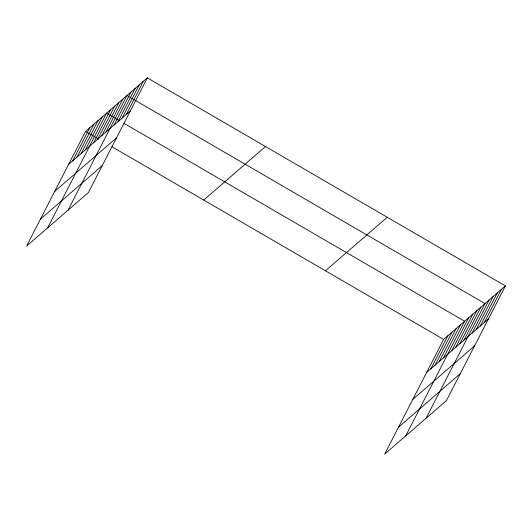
<?xml version="1.0" encoding="UTF-8"?>
<svg xmlns="http://www.w3.org/2000/svg" width="532" height="532" viewBox="0 0 532 532"><rect width="100%" height="100%" fill="white"/><g stroke="black" fill="none" stroke-linecap="round" stroke-linejoin="round"><path stroke-width="0.8" d="M147.337 77.878L85.546 131.397L26.6 246.083L88.392 192.571L147.337 77.878L505.4 285.917L446.454 400.603L384.663 454.122L443.608 339.429L505.4 285.917M72.764 160.797L89.742 127.76M76.967 157.159L93.945 124.116M81.17 153.522L98.147 120.478M85.366 149.884L102.35 116.84M47.607 227.889L106.553 113.203L119.76 120.87M93.652 142.709L110.629 109.672M97.728 139.178L114.706 106.134M101.805 135.647L118.789 102.603M105.881 132.116L122.865 99.072M68.003 210.233L126.942 95.541L485.011 303.572L426.066 418.265M114.041 125.053L131.018 92.009M118.117 121.515L135.101 88.478M122.194 117.984L139.178 84.947M126.277 114.453L143.254 81.416M430.827 368.829L447.811 335.792M435.03 365.191L452.014 332.154M439.233 361.554L456.217 328.51M443.435 357.916L460.413 324.872M405.677 435.927L464.616 321.235L123.929 123.298M451.715 350.741L468.699 317.704M455.791 347.21L472.775 314.173M459.874 343.679L476.852 310.635M463.951 340.148L480.928 307.104M472.103 333.085L489.088 300.041M476.187 329.554L493.164 296.51M480.263 326.016L497.24 292.979M484.339 322.485L501.324 289.448M68.561 164.435L130.353 110.922M54.716 191.38L116.508 137.868M40.445 219.144L102.237 165.625M203.703 200.045L265.495 146.533M325.444 270.781L387.236 217.262M426.631 372.473L488.416 318.954M412.779 399.412L474.571 345.9M398.515 427.176L460.306 373.657M85.546 131.397L98.746 139.071M111.953 146.739L443.608 339.429"/></g></svg>
